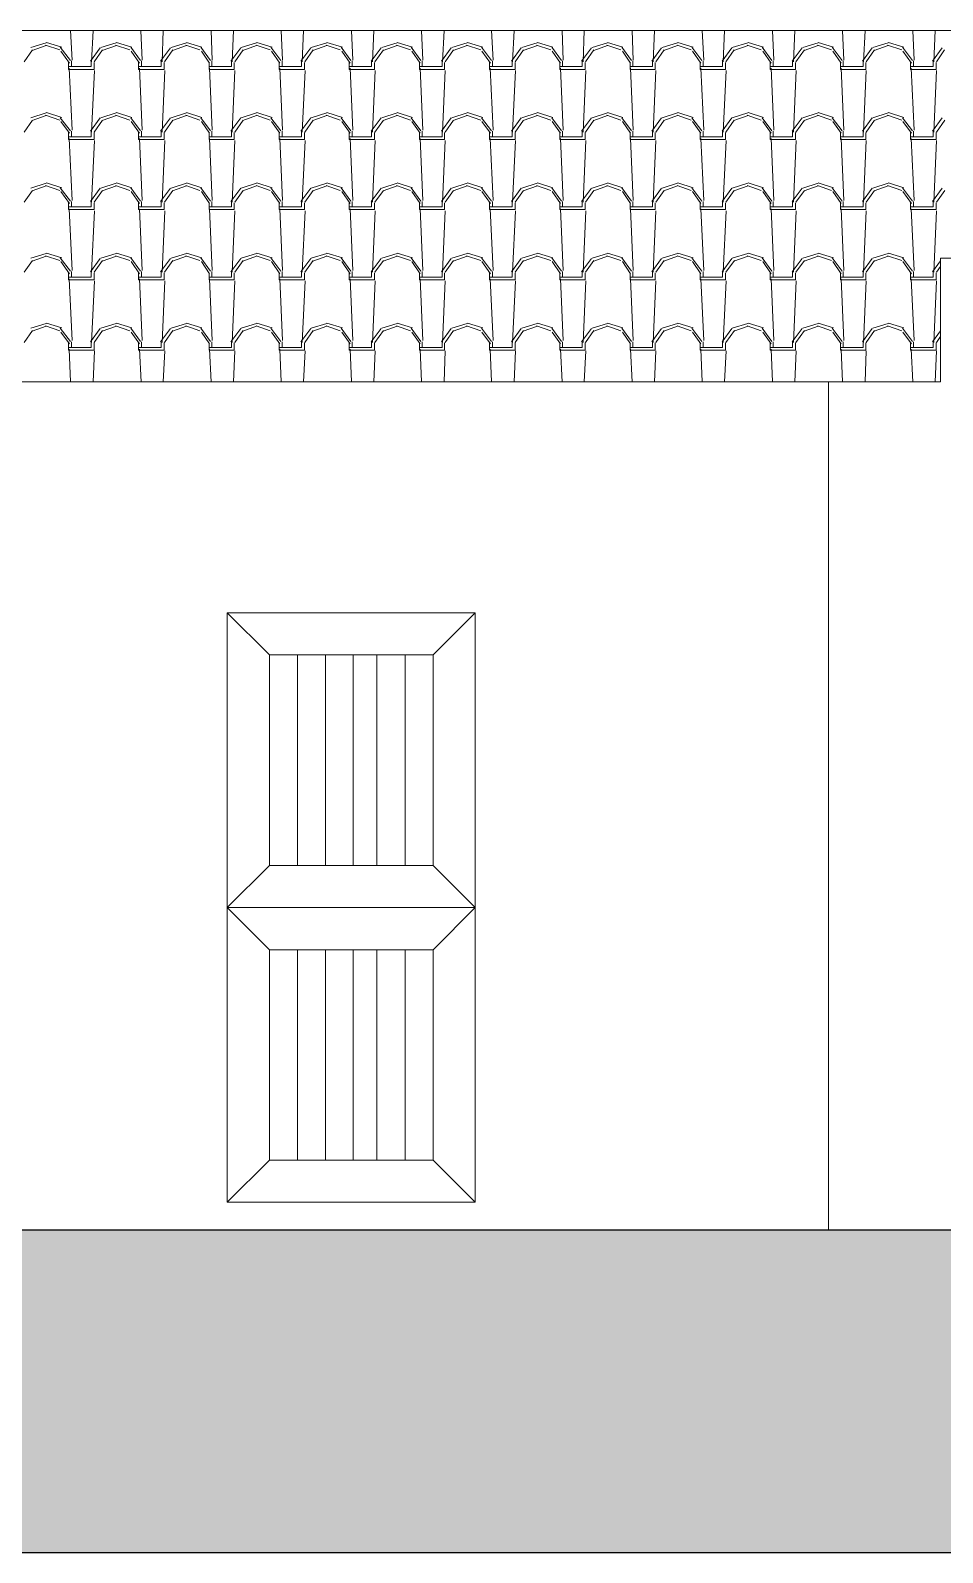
# Model space of a CAD drawing. Header units: millimetres. Extents: x 11716 to 31909, y -5900 to 914.
# Drawn here: x 27150 to 29871, y -5900 to -1360 of the extents above; entities that cross this region are included whole.
import ezdxf

# ---------------------------------------------------------------- set-up
doc = ezdxf.new("R2010")
doc.units = ezdxf.units.MM
for name, color, linetype, lineweight in [('A-ALV-___-___-EXI', 250, 'Continuous', 25), ('A-BAS-___-___-EXI', 250, 'Continuous', 25), ('A-COB-___-___-EXI', 250, 'Continuous', 25), ('A-POR-___-___-EXI', 250, 'Continuous', 25)]:
    doc.layers.add(name, color=color, linetype=linetype, lineweight=lineweight)

msp = doc.modelspace()

# ---------------------------------------------------------------- hatches: boundary and pattern name
at = {"layer": 'A-BAS-___-___-EXI', "true_color": 0xcb9898}
msp.add_hatch(color=253, dxfattribs=at).paths.add_polyline_path([(31909.2, -5900.3), (31909.2, -4938.8), (25760.3, -4938.8), (25760.3, -5594.1), (25508.9, -5594.1), (25508.9, -4981.2), (22413.3, -4981.2), (22413.3, -5594.1), (21897.3, -5594.1), (21897.3, -4813.6), (13492.4, -4813.6), (13492.4, -5594.1), (12936.8, -5594.1), (12936.8, -4855), (11716.2, -4855), (11716.2, -5900.3)])

# ---------------------------------------------------------------- linework, layer by layer
at = {"layer": 'A-ALV-___-___-EXI', "color": 28, "lineweight": 15}
msp.add_line((29530.6, -2407.6), (29530.6, -4938.8), dxfattribs=at)
at = {"layer": 'A-BAS-___-___-EXI'}
msp.add_lwpolyline([(11716.2, -5900.3), (31909.2, -5900.3), (31909.2, -4938.8), (25760.3, -4938.8), (25760.3, -5594.1), (25508.9, -5594.1), (25508.9, -4981.2), (22413.3, -4981.2), (22413.3, -5594.1), (21897.3, -5594.1), (21897.3, -4813.6), (13492.4, -4813.6), (13492.4, -5594.1), (12936.8, -5594.1), (12936.8, -4855), (11716.2, -4855)], close=True, dxfattribs=at)
at = {"layer": 'A-COB-___-___-EXI', "color": 28, "lineweight": 15}
for p, q in [((27274.6, -1448.1), (27270.1, -1359.9)), ((27332.8, -1453.4), (27337.2, -1359.9)), ((27483.6, -1448.1), (27479.2, -1359.9)), ((27542.7, -1453.4), (27546.2, -1359.9)), ((27692.6, -1448.1), (27689.1, -1359.9)), ((27751.7, -1453.4), (27756.1, -1359.9)), ((27902.5, -1448.1), (27898.1, -1359.9)), ((27960.7, -1453.4), (27965.1, -1359.9)), ((28111.5, -1448.1), (28108, -1359.9)), ((28170.6, -1453.4), (28174.1, -1359.9)), ((28320.5, -1448.1), (28317, -1359.9)), ((28379.6, -1453.4), (28384, -1359.9)), ((28530.4, -1448.1), (28526, -1359.9)), ((28588.6, -1453.4), (28593.1, -1359.9)), ((28739.5, -1448.1), (28735.9, -1359.9)), ((28798.6, -1453.4), (28802.1, -1359.9)), ((28948.5, -1448.1), (28945, -1359.9)), ((29007.6, -1453.4), (29012, -1359.9)), ((29158.4, -1448.1), (29154, -1359.9)), ((29216.6, -1453.4), (29221, -1359.9)), ((29367.4, -1448.1), (29363.9, -1359.9)), ((29426.5, -1453.4), (29430, -1359.9)), ((29576.4, -1448.1), (29572.9, -1359.9)), ((29635.5, -1453.4), (29639.9, -1359.9)), ((29786.3, -1448.1), (29781.9, -1359.9)), ((29844.5, -1453.4), (29848.9, -1359.9)), ((27196.9, -1396.9), (27151.1, -1411)), ((27196.9, -1404.9), (27155.5, -1419.9)), ((27237.5, -1418.1), (27195.2, -1404)), ((27243.7, -1410.2), (27197.8, -1396.1)), ((27406, -1396.9), (27360.1, -1411)), ((27406.8, -1404.9), (27364.5, -1419.9)), ((27446.5, -1418.1), (27404.2, -1404)), ((27452.7, -1410.2), (27406.8, -1396.1)), ((27615.9, -1396.9), (27570, -1411)), ((27615.9, -1404.9), (27574.4, -1419.9)), ((27655.6, -1418.1), (27614.1, -1404)), ((27661.7, -1410.2), (27615.9, -1396.1)), ((27824.9, -1396.9), (27779, -1411)), ((27824.9, -1404.9), (27783.4, -1419.9)), ((27865.5, -1418.1), (27823.1, -1404)), ((27871.6, -1410.2), (27825.8, -1396.1)), ((28033.9, -1396.9), (27988, -1411)), ((28034.8, -1404.9), (27992.5, -1419.9)), ((28074.5, -1418.1), (28032.1, -1404)), ((28080.6, -1410.2), (28034.8, -1396.1)), ((28243.8, -1396.9), (28197.9, -1411)), ((28243.8, -1404.9), (28202.4, -1419.9)), ((28283.5, -1418.1), (28242, -1404)), ((28289.7, -1410.2), (28243.8, -1396.1)), ((28452.8, -1396.9), (28407, -1411)), ((28452.8, -1404.9), (28411.4, -1419.9)), ((28493.4, -1418.1), (28451.1, -1404)), ((28499.6, -1410.2), (28453.7, -1396.1)), ((28661.9, -1396.9), (28616, -1411)), ((28662.7, -1404.9), (28620.4, -1419.9)), ((28702.4, -1418.1), (28660.1, -1404)), ((28708.6, -1410.2), (28662.7, -1396.1)), ((28871.8, -1396.9), (28825.9, -1411)), ((28871.8, -1404.9), (28830.3, -1419.9)), ((28911.4, -1418.1), (28870, -1404)), ((28917.6, -1410.2), (28871.8, -1396.1)), ((29080.8, -1396.9), (29034.9, -1411)), ((29080.8, -1404.9), (29039.3, -1419.9)), ((29121.3, -1418.1), (29079, -1404)), ((29127.5, -1410.2), (29081.7, -1396.1)), ((29289.8, -1396.9), (29243.9, -1411)), ((29290.7, -1404.9), (29248.3, -1419.9)), ((29330.4, -1418.1), (29288, -1404)), ((29336.5, -1410.2), (29290.7, -1396.1)), ((29499.7, -1396.9), (29453.8, -1411)), ((29499.7, -1404.9), (29458.2, -1419.9)), ((29539.4, -1418.1), (29497.9, -1404)), ((29545.6, -1410.2), (29499.7, -1396.1)), ((29708.7, -1396.9), (29662.9, -1411)), ((29708.7, -1404.9), (29667.3, -1419.9)), ((29749.3, -1418.1), (29707, -1404)), ((29755.5, -1410.2), (29709.6, -1396.1)), ((27156.4, -1418.1), (27131.7, -1453.4)), ((27269.3, -1449.9), (27239.3, -1410.2)), ((27266.6, -1457.8), (27241, -1421.6)), ((27358.3, -1411.9), (27329.2, -1451.6)), ((27365.4, -1418.1), (27340.7, -1453.4)), ((27478.3, -1449.9), (27449.2, -1410.2)), ((27475.6, -1457.8), (27450.9, -1421.6)), ((27568.2, -1411.9), (27538.3, -1451.6)), ((27575.3, -1418.1), (27549.7, -1453.4)), ((27687.3, -1449.9), (27658.2, -1410.2)), ((27684.7, -1457.8), (27660, -1421.6)), ((27777.3, -1411.9), (27748.2, -1451.6)), ((27784.3, -1418.1), (27759.6, -1453.4)), ((27897.2, -1449.9), (27867.2, -1410.2)), ((27894.6, -1457.8), (27869, -1421.6)), ((27986.3, -1411.9), (27957.2, -1451.6)), ((27993.3, -1418.1), (27968.6, -1453.4)), ((28106.2, -1449.9), (28077.1, -1410.2)), ((28103.6, -1457.8), (28078.9, -1421.6)), ((28196.2, -1411.9), (28166.2, -1451.6)), ((28203.2, -1418.1), (28177.7, -1453.4)), ((28315.2, -1449.9), (28286.1, -1410.2)), ((28312.6, -1457.8), (28287.9, -1421.6)), ((28405.2, -1411.9), (28376.1, -1451.6)), ((28412.3, -1418.1), (28387.6, -1453.4)), ((28525.1, -1449.9), (28495.2, -1410.2)), ((28522.5, -1457.8), (28496.9, -1421.6)), ((28614.2, -1411.9), (28585.1, -1451.6)), ((28621.3, -1418.1), (28596.6, -1453.4)), ((28734.2, -1449.9), (28705.1, -1410.2)), ((28731.5, -1457.8), (28706.8, -1421.6)), ((28824.1, -1411.9), (28794.1, -1451.6)), ((28831.2, -1418.1), (28805.6, -1453.4)), ((28943.2, -1449.9), (28914.1, -1410.2)), ((28940.5, -1457.8), (28915.8, -1421.6)), ((29033.1, -1411.9), (29004, -1451.6)), ((29040.2, -1418.1), (29015.5, -1453.4)), ((29153.1, -1449.9), (29123.1, -1410.2)), ((29150.4, -1457.8), (29124.9, -1421.6)), ((29242.2, -1411.9), (29213.1, -1451.6)), ((29249.2, -1418.1), (29224.5, -1453.4)), ((29362.1, -1449.9), (29333, -1410.2)), ((29359.5, -1457.8), (29334.8, -1421.6)), ((29452.1, -1411.9), (29422.1, -1451.6)), ((29459.1, -1418.1), (29433.6, -1453.4)), ((29571.1, -1449.9), (29542, -1410.2)), ((29568.5, -1457.8), (29543.8, -1421.6)), ((29661.1, -1411.9), (29632, -1451.6)), ((29668.1, -1418.1), (29643.5, -1453.4)), ((29781, -1449.9), (29751.1, -1410.2)), ((29778.4, -1457.8), (29752.8, -1421.6)), ((29870.1, -1411.9), (29841, -1451.6)), ((29877.2, -1418.1), (29852.5, -1453.4)), ((27264, -1467.5), (27272.8, -1467.5)), ((27274.6, -1657.1), (27265.7, -1472.8)), ((27332.8, -1663.3), (27341.6, -1479)), ((27473, -1467.5), (27481.8, -1467.5)), ((27483.6, -1657.1), (27475.6, -1472.8)), ((27542.7, -1663.3), (27550.6, -1479)), ((27682.9, -1467.5), (27690.8, -1467.5)), ((27692.6, -1657.1), (27684.7, -1472.8)), ((27751.7, -1663.3), (27759.6, -1479)), ((27891.9, -1467.5), (27900.7, -1467.5)), ((27902.5, -1657.1), (27893.7, -1472.8)), ((27960.7, -1663.3), (27969.5, -1479)), ((28100.9, -1467.5), (28109.8, -1467.5)), ((28111.5, -1657.1), (28103.6, -1472.8)), ((28170.6, -1663.3), (28178.5, -1479)), ((28310.8, -1467.5), (28318.8, -1467.5)), ((28320.5, -1657.1), (28312.6, -1472.8)), ((28379.6, -1663.3), (28387.6, -1479)), ((28519.9, -1467.5), (28528.7, -1467.5)), ((28530.4, -1657.1), (28521.6, -1472.8)), ((28588.6, -1663.3), (28597.5, -1479)), ((28728.9, -1467.5), (28737.7, -1467.5)), ((28739.5, -1657.1), (28731.5, -1472.8)), ((28798.6, -1663.3), (28806.5, -1479)), ((28938.8, -1467.5), (28946.7, -1467.5)), ((28948.5, -1657.1), (28940.5, -1472.8)), ((29007.6, -1663.3), (29015.5, -1479)), ((29147.8, -1467.5), (29156.6, -1467.5)), ((29158.4, -1657.1), (29149.6, -1472.8)), ((29216.6, -1663.3), (29225.4, -1479)), ((29356.8, -1467.5), (29365.6, -1467.5)), ((29367.4, -1657.1), (29359.5, -1472.8)), ((29426.5, -1663.3), (29434.4, -1479)), ((29566.7, -1467.5), (29574.7, -1467.5)), ((29576.4, -1657.1), (29568.5, -1472.8)), ((29635.5, -1663.3), (29643.5, -1479)), ((29775.7, -1467.5), (29784.6, -1467.5)), ((29786.3, -1657.1), (29777.5, -1472.8)), ((29844.5, -1663.3), (29853.4, -1479)), ((27156.4, -1627.1), (27131.7, -1663.3)), ((27196.9, -1606), (27151.1, -1620.1)), ((27196.9, -1613.9), (27155.5, -1628.9)), ((27237.5, -1628), (27195.2, -1613)), ((27243.7, -1619.2), (27197.8, -1605.1)), ((27269.3, -1659.8), (27239.3, -1620.1)), ((27266.6, -1666.8), (27241, -1631.5)), ((27358.3, -1621), (27329.2, -1660.6)), ((27365.4, -1627.1), (27340.7, -1663.3)), ((27406, -1606), (27360.1, -1620.1)), ((27406.8, -1613.9), (27364.5, -1628.9)), ((27446.5, -1628), (27404.2, -1613)), ((27452.7, -1619.2), (27406.8, -1605.1)), ((27478.3, -1659.8), (27449.2, -1620.1)), ((27475.6, -1666.8), (27450.9, -1631.5)), ((27568.2, -1621), (27538.3, -1660.6)), ((27575.3, -1627.1), (27549.7, -1663.3)), ((27615.9, -1606), (27570, -1620.1)), ((27615.9, -1613.9), (27574.4, -1628.9)), ((27655.6, -1628), (27614.1, -1613)), ((27661.7, -1619.2), (27615.9, -1605.1)), ((27687.3, -1659.8), (27658.2, -1620.1)), ((27684.7, -1666.8), (27660, -1631.5)), ((27777.3, -1621), (27748.2, -1660.6)), ((27784.3, -1627.1), (27759.6, -1663.3)), ((27824.9, -1606), (27779, -1620.1)), ((27824.9, -1613.9), (27783.4, -1628.9)), ((27865.5, -1628), (27823.1, -1613)), ((27871.6, -1619.2), (27825.8, -1605.1)), ((27897.2, -1659.8), (27867.2, -1620.1)), ((27894.6, -1666.8), (27869, -1631.5)), ((27986.3, -1621), (27957.2, -1660.6)), ((27993.3, -1627.1), (27968.6, -1663.3)), ((28033.9, -1606), (27988, -1620.1)), ((28034.8, -1613.9), (27992.5, -1628.9)), ((28074.5, -1628), (28032.1, -1613)), ((28080.6, -1619.2), (28034.8, -1605.1)), ((28106.2, -1659.8), (28077.1, -1620.1)), ((28103.6, -1666.8), (28078.9, -1631.5)), ((28196.2, -1621), (28166.2, -1660.6)), ((28203.2, -1627.1), (28177.7, -1663.3)), ((28243.8, -1606), (28197.9, -1620.1)), ((28243.8, -1613.9), (28202.4, -1628.9)), ((28283.5, -1628), (28242, -1613)), ((28289.7, -1619.2), (28243.8, -1605.1)), ((28315.2, -1659.8), (28286.1, -1620.1)), ((28312.6, -1666.8), (28287.9, -1631.5)), ((28405.2, -1621), (28376.1, -1660.6)), ((28412.3, -1627.1), (28387.6, -1663.3)), ((28452.8, -1606), (28407, -1620.1)), ((28452.8, -1613.9), (28411.4, -1628.9)), ((28493.4, -1628), (28451.1, -1613)), ((28499.6, -1619.2), (28453.7, -1605.1)), ((28525.1, -1659.8), (28495.2, -1620.1)), ((28522.5, -1666.8), (28496.9, -1631.5)), ((28614.2, -1621), (28585.1, -1660.6)), ((28621.3, -1627.1), (28596.6, -1663.3)), ((28661.9, -1606), (28616, -1620.1)), ((28662.7, -1613.9), (28620.4, -1628.9)), ((28702.4, -1628), (28660.1, -1613)), ((28708.6, -1619.2), (28662.7, -1605.1)), ((28734.2, -1659.8), (28705.1, -1620.1)), ((28731.5, -1666.8), (28706.8, -1631.5)), ((28824.1, -1621), (28794.1, -1660.6)), ((28831.2, -1627.1), (28805.6, -1663.3)), ((28871.8, -1606), (28825.9, -1620.1)), ((28871.8, -1613.9), (28830.3, -1628.9)), ((28911.4, -1628), (28870, -1613)), ((28917.6, -1619.2), (28871.8, -1605.1)), ((28943.2, -1659.8), (28914.1, -1620.1)), ((28940.5, -1666.8), (28915.8, -1631.5)), ((29033.1, -1621), (29004, -1660.6)), ((29040.2, -1627.1), (29015.5, -1663.3)), ((29080.8, -1606), (29034.9, -1620.1)), ((29080.8, -1613.9), (29039.3, -1628.9)), ((29121.3, -1628), (29079, -1613)), ((29127.5, -1619.2), (29081.7, -1605.1)), ((29153.1, -1659.8), (29123.1, -1620.1)), ((29150.4, -1666.8), (29124.9, -1631.5)), ((29242.2, -1621), (29213.1, -1660.6)), ((29249.2, -1627.1), (29224.5, -1663.3)), ((29289.8, -1606), (29243.9, -1620.1)), ((29290.7, -1613.9), (29248.3, -1628.9)), ((29330.4, -1628), (29288, -1613)), ((29336.5, -1619.2), (29290.7, -1605.1)), ((29362.1, -1659.8), (29333, -1620.1)), ((29359.5, -1666.8), (29334.8, -1631.5)), ((29452.1, -1621), (29422.1, -1660.6)), ((29459.1, -1627.1), (29433.6, -1663.3)), ((29499.7, -1606), (29453.8, -1620.1)), ((29499.7, -1613.9), (29458.2, -1628.9)), ((29539.4, -1628), (29497.9, -1613)), ((29545.6, -1619.2), (29499.7, -1605.1)), ((29571.1, -1659.8), (29542, -1620.1)), ((29568.5, -1666.8), (29543.8, -1631.5)), ((29661.1, -1621), (29632, -1660.6)), ((29668.1, -1627.1), (29643.5, -1663.3)), ((29708.7, -1606), (29662.9, -1620.1)), ((29708.7, -1613.9), (29667.3, -1628.9)), ((29749.3, -1628), (29707, -1613)), ((29755.5, -1619.2), (29709.6, -1605.1)), ((29781, -1659.8), (29751.1, -1620.1)), ((29778.4, -1666.8), (29752.8, -1631.5)), ((29870.1, -1621), (29841, -1660.6)), ((29878.1, -1627.1), (29852.5, -1663.3)), ((27264, -1677.4), (27272.8, -1677.4)), ((27473, -1677.4), (27481.8, -1677.4)), ((27682.9, -1677.4), (27690.8, -1677.4)), ((27891.9, -1677.4), (27900.7, -1677.4)), ((28100.9, -1677.4), (28109.8, -1677.4)), ((28310.8, -1677.4), (28318.8, -1677.4)), ((28519.9, -1677.4), (28528.7, -1677.4)), ((28728.9, -1677.4), (28737.7, -1677.4)), ((28938.8, -1677.4), (28946.7, -1677.4)), ((29147.8, -1677.4), (29156.6, -1677.4)), ((29356.8, -1677.4), (29365.6, -1677.4)), ((29566.7, -1677.4), (29574.7, -1677.4)), ((29775.7, -1677.4), (29784.6, -1677.4)), ((27274.6, -1867), (27265.7, -1682.7)), ((27332.8, -1872.3), (27341.6, -1688)), ((27483.6, -1867), (27475.6, -1682.7)), ((27542.7, -1872.3), (27550.6, -1688)), ((27692.6, -1867), (27684.7, -1682.7)), ((27751.7, -1872.3), (27759.6, -1688)), ((27902.5, -1867), (27893.7, -1682.7)), ((27960.7, -1872.3), (27969.5, -1688)), ((28111.5, -1867), (28103.6, -1682.7)), ((28170.6, -1872.3), (28178.5, -1688)), ((28320.5, -1867), (28312.6, -1682.7)), ((28379.6, -1872.3), (28387.6, -1688)), ((28530.4, -1867), (28521.6, -1682.7)), ((28588.6, -1872.3), (28597.5, -1688)), ((28739.5, -1867), (28731.5, -1682.7)), ((28798.6, -1872.3), (28806.5, -1688)), ((28948.5, -1867), (28940.5, -1682.7)), ((29007.6, -1872.3), (29015.5, -1688)), ((29158.4, -1867), (29149.6, -1682.7)), ((29216.6, -1872.3), (29225.4, -1688)), ((29367.4, -1867), (29359.5, -1682.7)), ((29426.5, -1872.3), (29434.4, -1688)), ((29576.4, -1867), (29568.5, -1682.7)), ((29635.5, -1872.3), (29643.5, -1688)), ((29786.3, -1867), (29777.5, -1682.7)), ((29844.5, -1872.3), (29853.4, -1688)), ((27196.9, -1815), (27151.1, -1830)), ((27243.7, -1829.1), (27197.8, -1814.1)), ((27406, -1815), (27360.1, -1830)), ((27452.7, -1829.1), (27406.8, -1814.1)), ((27615.9, -1815), (27570, -1830)), ((27661.7, -1829.1), (27615.9, -1814.1)), ((27824.9, -1815), (27779, -1830)), ((27871.6, -1829.1), (27825.8, -1814.1)), ((28033.9, -1815), (27988, -1830)), ((28080.6, -1829.1), (28034.8, -1814.1)), ((28243.8, -1815), (28197.9, -1830)), ((28289.7, -1829.1), (28243.8, -1814.1)), ((28452.8, -1815), (28407, -1830)), ((28499.6, -1829.1), (28453.7, -1814.1)), ((28661.9, -1815), (28616, -1830)), ((28708.6, -1829.1), (28662.7, -1814.1)), ((28871.8, -1815), (28825.9, -1830)), ((28917.6, -1829.1), (28871.8, -1814.1)), ((29080.8, -1815), (29034.9, -1830)), ((29127.5, -1829.1), (29081.7, -1814.1)), ((29289.8, -1815), (29243.9, -1830)), ((29336.5, -1829.1), (29290.7, -1814.1)), ((29499.7, -1815), (29453.8, -1830)), ((29545.6, -1829.1), (29499.7, -1814.1)), ((29708.7, -1815), (29662.9, -1830)), ((29755.5, -1829.1), (29709.6, -1814.1)), ((27156.4, -1837), (27131.7, -1872.3)), ((27196.9, -1823.8), (27155.5, -1837.9)), ((27237.5, -1837), (27195.2, -1822)), ((27269.3, -1868.8), (27239.3, -1829.1)), ((27266.6, -1875.8), (27241, -1840.6)), ((27358.3, -1830), (27329.2, -1869.7)), ((27365.4, -1837), (27340.7, -1872.3)), ((27406.8, -1823.8), (27364.5, -1837.9)), ((27446.5, -1837), (27404.2, -1822)), ((27478.3, -1868.8), (27449.2, -1829.1)), ((27475.6, -1875.8), (27450.9, -1840.6)), ((27568.2, -1830), (27538.3, -1869.7)), ((27575.3, -1837), (27549.7, -1872.3)), ((27615.9, -1823.8), (27574.4, -1837.9)), ((27655.6, -1837), (27614.1, -1822)), ((27687.3, -1868.8), (27658.2, -1829.1)), ((27684.7, -1875.8), (27660, -1840.6)), ((27777.3, -1830), (27748.2, -1869.7)), ((27784.3, -1837), (27759.6, -1872.3)), ((27824.9, -1823.8), (27783.4, -1837.9)), ((27865.5, -1837), (27823.1, -1822)), ((27897.2, -1868.8), (27867.2, -1829.1)), ((27894.6, -1875.8), (27869, -1840.6)), ((27986.3, -1830), (27957.2, -1869.7)), ((27993.3, -1837), (27968.6, -1872.3)), ((28034.8, -1823.8), (27992.5, -1837.9)), ((28074.5, -1837), (28032.1, -1822)), ((28106.2, -1868.8), (28077.1, -1829.1)), ((28103.6, -1875.8), (28078.9, -1840.6)), ((28196.2, -1830), (28166.2, -1869.7)), ((28203.2, -1837), (28177.7, -1872.3)), ((28243.8, -1823.8), (28202.4, -1837.9)), ((28283.5, -1837), (28242, -1822)), ((28315.2, -1868.8), (28286.1, -1829.1)), ((28312.6, -1875.8), (28287.9, -1840.6)), ((28405.2, -1830), (28376.1, -1869.7)), ((28412.3, -1837), (28387.6, -1872.3)), ((28452.8, -1823.8), (28411.4, -1837.9)), ((28493.4, -1837), (28451.1, -1822)), ((28525.1, -1868.8), (28495.2, -1829.1)), ((28522.5, -1875.8), (28496.9, -1840.6)), ((28614.2, -1830), (28585.1, -1869.7)), ((28621.3, -1837), (28596.6, -1872.3)), ((28662.7, -1823.8), (28620.4, -1837.9)), ((28702.4, -1837), (28660.1, -1822)), ((28734.2, -1868.8), (28705.1, -1829.1)), ((28731.5, -1875.8), (28706.8, -1840.6)), ((28824.1, -1830), (28794.1, -1869.7)), ((28831.2, -1837), (28805.6, -1872.3)), ((28871.8, -1823.8), (28830.3, -1837.9)), ((28911.4, -1837), (28870, -1822)), ((28943.2, -1868.8), (28914.1, -1829.1)), ((28940.5, -1875.8), (28915.8, -1840.6)), ((29033.1, -1830), (29004, -1869.7)), ((29040.2, -1837), (29015.5, -1872.3)), ((29080.8, -1823.8), (29039.3, -1837.9)), ((29121.3, -1837), (29079, -1822)), ((29153.1, -1868.8), (29123.1, -1829.1)), ((29150.4, -1875.8), (29124.9, -1840.6)), ((29242.2, -1830), (29213.1, -1869.7)), ((29249.2, -1837), (29224.5, -1872.3)), ((29290.7, -1823.8), (29248.3, -1837.9)), ((29330.4, -1837), (29288, -1822)), ((29362.1, -1868.8), (29333, -1829.1)), ((29359.5, -1875.8), (29334.8, -1840.6)), ((29452.1, -1830), (29422.1, -1869.7)), ((29459.1, -1837), (29433.6, -1872.3)), ((29499.7, -1823.8), (29458.2, -1837.9)), ((29539.4, -1837), (29497.9, -1822)), ((29571.1, -1868.8), (29542, -1829.1)), ((29568.5, -1875.8), (29543.8, -1840.6)), ((29661.1, -1830), (29632, -1869.7)), ((29668.1, -1837), (29643.5, -1872.3)), ((29708.7, -1823.8), (29667.3, -1837.9)), ((29749.3, -1837), (29707, -1822)), ((29781, -1868.8), (29751.1, -1829.1)), ((29778.4, -1875.8), (29752.8, -1840.6)), ((29870.1, -1830), (29841, -1869.7)), ((29878.1, -1837), (29852.5, -1872.3)), ((27264, -1886.4), (27272.8, -1886.4)), ((27274.6, -2076), (27265.7, -1891.7)), ((27332.8, -2081.3), (27341.6, -1897.9)), ((27473, -1886.4), (27481.8, -1886.4)), ((27483.6, -2076), (27475.6, -1891.7)), ((27542.7, -2081.3), (27550.6, -1897.9)), ((27682.9, -1886.4), (27690.8, -1886.4)), ((27692.6, -2076), (27684.7, -1891.7)), ((27751.7, -2081.3), (27759.6, -1897.9)), ((27891.9, -1886.4), (27900.7, -1886.4)), ((27902.5, -2076), (27893.7, -1891.7)), ((27960.7, -2081.3), (27969.5, -1897.9)), ((28100.9, -1886.4), (28109.8, -1886.4)), ((28111.5, -2076), (28103.6, -1891.7)), ((28170.6, -2081.3), (28178.5, -1897.9)), ((28310.8, -1886.4), (28318.8, -1886.4)), ((28320.5, -2076), (28312.6, -1891.7)), ((28379.6, -2081.3), (28387.6, -1897.9)), ((28519.9, -1886.4), (28528.7, -1886.4)), ((28530.4, -2076), (28521.6, -1891.7)), ((28588.6, -2081.3), (28597.5, -1897.9)), ((28728.9, -1886.4), (28737.7, -1886.4)), ((28739.5, -2076), (28731.5, -1891.7)), ((28798.6, -2081.3), (28806.5, -1897.9)), ((28938.8, -1886.4), (28946.7, -1886.4)), ((28948.5, -2076), (28940.5, -1891.7)), ((29007.6, -2081.3), (29015.5, -1897.9)), ((29147.8, -1886.4), (29156.6, -1886.4)), ((29158.4, -2076), (29149.6, -1891.7)), ((29216.6, -2081.3), (29225.4, -1897.9)), ((29356.8, -1886.4), (29365.6, -1886.4)), ((29367.4, -2076), (29359.5, -1891.7)), ((29426.5, -2081.3), (29434.4, -1897.9)), ((29566.7, -1886.4), (29574.7, -1886.4)), ((29576.4, -2076), (29568.5, -1891.7)), ((29635.5, -2081.3), (29643.5, -1897.9)), ((29775.7, -1886.4), (29784.6, -1886.4)), ((29786.3, -2076), (29777.5, -1891.7)), ((29844.5, -2081.3), (29853.4, -1897.9)), ((27196.9, -2024.9), (27151.1, -2039)), ((27196.9, -2032.8), (27155.5, -2047.8)), ((27237.5, -2046), (27195.2, -2031.9)), ((27243.7, -2038.1), (27197.8, -2024)), ((27269.3, -2077.8), (27239.3, -2038.1)), ((27358.3, -2039.9), (27329.2, -2079.6)), ((27406, -2024.9), (27360.1, -2039)), ((27406.8, -2032.8), (27364.5, -2047.8)), ((27446.5, -2046), (27404.2, -2031.9)), ((27452.7, -2038.1), (27406.8, -2024)), ((27478.3, -2077.8), (27449.2, -2038.1)), ((27568.2, -2039.9), (27538.3, -2079.6)), ((27615.9, -2024.9), (27570, -2039)), ((27615.9, -2032.8), (27574.4, -2047.8)), ((27655.6, -2046), (27614.1, -2031.9)), ((27661.7, -2038.1), (27615.9, -2024)), ((27687.3, -2077.8), (27658.2, -2038.1)), ((27777.3, -2039.9), (27748.2, -2079.6)), ((27824.9, -2024.9), (27779, -2039)), ((27824.9, -2032.8), (27783.4, -2047.8)), ((27865.5, -2046), (27823.1, -2031.9)), ((27871.6, -2038.1), (27825.8, -2024)), ((27897.2, -2077.8), (27867.2, -2038.1)), ((27986.3, -2039.9), (27957.2, -2079.6)), ((28033.9, -2024.9), (27988, -2039)), ((28034.8, -2032.8), (27992.5, -2047.8)), ((28074.5, -2046), (28032.1, -2031.9)), ((28080.6, -2038.1), (28034.8, -2024)), ((28106.2, -2077.8), (28077.1, -2038.1)), ((28196.2, -2039.9), (28166.2, -2079.6)), ((28243.8, -2024.9), (28197.9, -2039)), ((28243.8, -2032.8), (28202.4, -2047.8)), ((28283.5, -2046), (28242, -2031.9)), ((28289.7, -2038.1), (28243.8, -2024)), ((28315.2, -2077.8), (28286.1, -2038.1)), ((28405.2, -2039.9), (28376.1, -2079.6)), ((28452.8, -2024.9), (28407, -2039)), ((28452.8, -2032.8), (28411.4, -2047.8)), ((28493.4, -2046), (28451.1, -2031.9)), ((28499.6, -2038.1), (28453.7, -2024)), ((28525.1, -2077.8), (28495.2, -2038.1)), ((28614.2, -2039.9), (28585.1, -2079.6)), ((28661.9, -2024.9), (28616, -2039)), ((28662.7, -2032.8), (28620.4, -2047.8)), ((28702.4, -2046), (28660.1, -2031.9)), ((28708.6, -2038.1), (28662.7, -2024)), ((28734.2, -2077.8), (28705.1, -2038.1)), ((28824.1, -2039.9), (28794.1, -2079.6)), ((28871.8, -2024.9), (28825.9, -2039)), ((28871.8, -2032.8), (28830.3, -2047.8)), ((28911.4, -2046), (28870, -2031.9)), ((28917.6, -2038.1), (28871.8, -2024)), ((28943.2, -2077.8), (28914.1, -2038.1)), ((29033.1, -2039.9), (29004, -2079.6)), ((29080.8, -2024.9), (29034.9, -2039)), ((29080.8, -2032.8), (29039.3, -2047.8)), ((29121.3, -2046), (29079, -2031.9)), ((29127.5, -2038.1), (29081.7, -2024)), ((29153.1, -2077.8), (29123.1, -2038.1)), ((29242.2, -2039.9), (29213.1, -2079.6)), ((29289.8, -2024.9), (29243.9, -2039)), ((29290.7, -2032.8), (29248.3, -2047.8)), ((29330.4, -2046), (29288, -2031.9)), ((29336.5, -2038.1), (29290.7, -2024)), ((29362.1, -2077.8), (29333, -2038.1)), ((29452.1, -2039.9), (29422.1, -2079.6)), ((29499.7, -2024.9), (29453.8, -2039)), ((29499.7, -2032.8), (29458.2, -2047.8)), ((29539.4, -2046), (29497.9, -2031.9)), ((29545.6, -2038.1), (29499.7, -2024)), ((29571.1, -2077.8), (29542, -2038.1)), ((29661.1, -2039.9), (29632, -2079.6)), ((29708.7, -2024.9), (29662.9, -2039)), ((29708.7, -2032.8), (29667.3, -2047.8)), ((29749.3, -2046), (29707, -2031.9)), ((29755.5, -2038.1), (29709.6, -2024)), ((29781, -2077.8), (29751.1, -2038.1)), ((27156.4, -2046), (27131.7, -2081.3)), ((27266.6, -2085.7), (27241, -2049.6)), ((27365.4, -2046), (27340.7, -2081.3)), ((27475.6, -2085.7), (27450.9, -2049.6)), ((27575.3, -2046), (27549.7, -2081.3)), ((27684.7, -2085.7), (27660, -2049.6)), ((27784.3, -2046), (27759.6, -2081.3)), ((27894.6, -2085.7), (27869, -2049.6)), ((27993.3, -2046), (27968.6, -2081.3)), ((28103.6, -2085.7), (28078.9, -2049.6)), ((28203.2, -2046), (28177.7, -2081.3)), ((28312.6, -2085.7), (28287.9, -2049.6)), ((28412.3, -2046), (28387.6, -2081.3)), ((28522.5, -2085.7), (28496.9, -2049.6)), ((28621.3, -2046), (28596.6, -2081.3)), ((28731.5, -2085.7), (28706.8, -2049.6)), ((28831.2, -2046), (28805.6, -2081.3)), ((28940.5, -2085.7), (28915.8, -2049.6)), ((29040.2, -2046), (29015.5, -2081.3)), ((29150.4, -2085.7), (29124.9, -2049.6)), ((29250.1, -2046), (29224.5, -2081.3)), ((29359.5, -2085.7), (29334.8, -2049.6)), ((29459.1, -2046), (29433.6, -2081.3)), ((29568.5, -2085.7), (29543.8, -2049.6)), ((29668.1, -2046), (29643.5, -2081.3)), ((29778.4, -2085.7), (29752.8, -2049.6)), ((29864.8, -2046.9), (29841, -2079.6)), ((29864.8, -2063.7), (29852.5, -2081.3)), ((27264, -2095.4), (27272.8, -2095.4)), ((27274.6, -2285.1), (27265.7, -2100.7)), ((27332.8, -2291.2), (27341.6, -2106.9)), ((27473, -2095.4), (27481.8, -2095.4)), ((27483.6, -2285.1), (27475.6, -2100.7)), ((27542.7, -2291.2), (27550.6, -2106.9)), ((27682.9, -2095.4), (27690.8, -2095.4)), ((27692.6, -2285.1), (27684.7, -2100.7)), ((27751.7, -2291.2), (27759.6, -2106.9)), ((27891.9, -2095.4), (27900.7, -2095.4)), ((27902.5, -2285.1), (27893.7, -2100.7)), ((27960.7, -2291.2), (27969.5, -2106.9)), ((28100.9, -2095.4), (28109.8, -2095.4)), ((28111.5, -2285.1), (28103.6, -2100.7)), ((28170.6, -2291.2), (28178.5, -2106.9)), ((28310.8, -2095.4), (28318.8, -2095.4)), ((28320.5, -2285.1), (28312.6, -2100.7)), ((28379.6, -2291.2), (28387.6, -2106.9)), ((28519.9, -2095.4), (28528.7, -2095.4)), ((28530.4, -2285.1), (28521.6, -2100.7)), ((28588.6, -2291.2), (28597.5, -2106.9)), ((28728.9, -2095.4), (28737.7, -2095.4)), ((28739.5, -2285.1), (28731.5, -2100.7)), ((28798.6, -2291.2), (28806.5, -2106.9)), ((28938.8, -2095.4), (28946.7, -2095.4)), ((28948.5, -2285.1), (28940.5, -2100.7)), ((29007.6, -2291.2), (29015.5, -2106.9)), ((29147.8, -2095.4), (29156.6, -2095.4)), ((29158.4, -2285.1), (29149.6, -2100.7)), ((29216.6, -2291.2), (29225.4, -2106.9)), ((29356.8, -2095.4), (29365.6, -2095.4)), ((29367.4, -2285.1), (29359.5, -2100.7)), ((29426.5, -2291.2), (29434.4, -2106.9)), ((29566.7, -2095.4), (29574.7, -2095.4)), ((29576.4, -2285.1), (29568.5, -2100.7)), ((29635.5, -2291.2), (29643.5, -2106.9)), ((29775.7, -2095.4), (29784.6, -2095.4)), ((29786.3, -2285.1), (29777.5, -2100.7)), ((29844.5, -2291.2), (29853.4, -2106.9)), ((27156.4, -2255.1), (27131.7, -2291.2)), ((27196.9, -2233.9), (27151.1, -2248)), ((27196.9, -2241.8), (27155.5, -2256.8)), ((27237.5, -2256), (27195.2, -2241)), ((27243.7, -2247.1), (27197.8, -2233)), ((27269.3, -2287.7), (27239.3, -2248)), ((27266.6, -2294.8), (27241, -2259.5)), ((27358.3, -2248.9), (27329.2, -2288.6)), ((27365.4, -2255.1), (27340.7, -2291.2)), ((27406, -2233.9), (27360.1, -2248)), ((27406.8, -2241.8), (27364.5, -2256.8)), ((27446.5, -2256), (27404.2, -2241)), ((27452.7, -2247.1), (27406.8, -2233)), ((27478.3, -2287.7), (27449.2, -2248)), ((27475.6, -2294.8), (27450.9, -2259.5)), ((27568.2, -2248.9), (27538.3, -2288.6)), ((27575.3, -2255.1), (27549.7, -2291.2)), ((27615.9, -2233.9), (27570, -2248)), ((27615.9, -2241.8), (27574.4, -2256.8)), ((27655.6, -2256), (27614.1, -2241)), ((27661.7, -2247.1), (27615.9, -2233)), ((27687.3, -2287.7), (27658.2, -2248)), ((27684.7, -2294.8), (27660, -2259.5)), ((27777.3, -2248.9), (27748.2, -2288.6)), ((27784.3, -2255.1), (27759.6, -2291.2)), ((27824.9, -2233.9), (27779, -2248)), ((27824.9, -2241.8), (27783.4, -2256.8)), ((27865.5, -2256), (27823.1, -2241)), ((27871.6, -2247.1), (27825.8, -2233)), ((27897.2, -2287.7), (27867.2, -2248)), ((27894.6, -2294.8), (27869, -2259.5)), ((27986.3, -2248.9), (27957.2, -2288.6)), ((27993.3, -2255.1), (27968.6, -2291.2)), ((28033.9, -2233.9), (27988, -2248)), ((28034.8, -2241.8), (27992.5, -2256.8)), ((28074.5, -2256), (28032.1, -2241)), ((28080.6, -2247.1), (28034.8, -2233)), ((28106.2, -2287.7), (28077.1, -2248)), ((28103.6, -2294.8), (28078.9, -2259.5)), ((28196.2, -2248.9), (28166.2, -2288.6)), ((28203.2, -2255.1), (28177.7, -2291.2)), ((28243.8, -2233.9), (28197.9, -2248)), ((28243.8, -2241.8), (28202.4, -2256.8)), ((28283.5, -2256), (28242, -2241)), ((28289.7, -2247.1), (28243.8, -2233)), ((28315.2, -2287.7), (28286.1, -2248)), ((28312.6, -2294.8), (28287.9, -2259.5)), ((28405.2, -2248.9), (28376.1, -2288.6)), ((28412.3, -2255.1), (28387.6, -2291.2)), ((28452.8, -2233.9), (28407, -2248)), ((28452.8, -2241.8), (28411.4, -2256.8)), ((28493.4, -2256), (28451.1, -2241)), ((28499.6, -2247.1), (28453.7, -2233)), ((28525.1, -2287.7), (28495.2, -2248)), ((28522.5, -2294.8), (28496.9, -2259.5)), ((28614.2, -2248.9), (28585.1, -2288.6)), ((28621.3, -2255.1), (28596.6, -2291.2)), ((28661.9, -2233.9), (28616, -2248)), ((28662.7, -2241.8), (28620.4, -2256.8)), ((28702.4, -2256), (28660.1, -2241)), ((28708.6, -2247.1), (28662.7, -2233)), ((28734.2, -2287.7), (28705.1, -2248)), ((28731.5, -2294.8), (28706.8, -2259.5)), ((28824.1, -2248.9), (28794.1, -2288.6)), ((28831.2, -2255.1), (28805.6, -2291.2)), ((28871.8, -2233.9), (28825.9, -2248)), ((28871.8, -2241.8), (28830.3, -2256.8)), ((28911.4, -2256), (28870, -2241)), ((28917.6, -2247.1), (28871.8, -2233)), ((28943.2, -2287.7), (28914.1, -2248)), ((28940.5, -2294.8), (28915.8, -2259.5)), ((29033.1, -2248.9), (29004, -2288.6)), ((29040.2, -2255.1), (29015.5, -2291.2)), ((29080.8, -2233.9), (29034.9, -2248)), ((29080.8, -2241.8), (29039.3, -2256.8)), ((29121.3, -2256), (29079, -2241)), ((29127.5, -2247.1), (29081.7, -2233)), ((29153.1, -2287.7), (29123.1, -2248)), ((29150.4, -2294.8), (29124.9, -2259.5)), ((29242.2, -2248.9), (29213.1, -2288.6)), ((29250.1, -2255.1), (29224.5, -2291.2)), ((29289.8, -2233.9), (29243.9, -2248)), ((29290.7, -2241.8), (29248.3, -2256.8)), ((29330.4, -2256), (29288, -2241)), ((29336.5, -2247.1), (29290.7, -2233)), ((29362.1, -2287.7), (29333, -2248)), ((29359.5, -2294.8), (29334.8, -2259.5)), ((29452.1, -2248.9), (29422.1, -2288.6)), ((29459.1, -2255.1), (29433.6, -2291.2)), ((29499.7, -2233.9), (29453.8, -2248)), ((29499.7, -2241.8), (29458.2, -2256.8)), ((29539.4, -2256), (29497.9, -2241)), ((29545.6, -2247.1), (29499.7, -2233)), ((29571.1, -2287.7), (29542, -2248)), ((29568.5, -2294.8), (29543.8, -2259.5)), ((29661.1, -2248.9), (29632, -2288.6)), ((29668.1, -2255.1), (29643.5, -2291.2)), ((29708.7, -2233.9), (29662.9, -2248)), ((29708.7, -2241.8), (29667.3, -2256.8)), ((29749.3, -2256), (29707, -2241)), ((29755.5, -2247.1), (29709.6, -2233)), ((29781, -2287.7), (29751.1, -2248)), ((29778.4, -2294.8), (29752.8, -2259.5)), ((29864.8, -2256), (29841, -2288.6)), ((27264, -2305.3), (27272.8, -2305.3)), ((27270.1, -2407.6), (27265.7, -2310.6)), ((27473, -2305.3), (27481.8, -2305.3)), ((27480, -2407.6), (27475.6, -2310.6)), ((27682.9, -2305.3), (27690.8, -2305.3)), ((27689.1, -2407.6), (27684.7, -2310.6)), ((27891.9, -2305.3), (27900.7, -2305.3)), ((27898.1, -2407.6), (27893.7, -2310.6)), ((28100.9, -2305.3), (28109.8, -2305.3)), ((28108, -2407.6), (28103.6, -2310.6)), ((28310.8, -2305.3), (28318.8, -2305.3)), ((28317, -2407.6), (28312.6, -2310.6)), ((28519.9, -2305.3), (28528.7, -2305.3)), ((28526, -2407.6), (28521.6, -2310.6)), ((28728.9, -2305.3), (28737.7, -2305.3)), ((28735.9, -2407.6), (28731.5, -2310.6)), ((28938.8, -2305.3), (28946.7, -2305.3)), ((28945, -2407.6), (28940.5, -2310.6)), ((29147.8, -2305.3), (29156.6, -2305.3)), ((29154, -2407.6), (29149.6, -2310.6)), ((29356.8, -2305.3), (29365.6, -2305.3)), ((29363.9, -2407.6), (29359.5, -2310.6)), ((29566.7, -2305.3), (29574.7, -2305.3)), ((29572.9, -2407.6), (29568.5, -2310.6)), ((29775.7, -2305.3), (29784.6, -2305.3)), ((29781.9, -2407.6), (29777.5, -2310.6)), ((29864.8, -2272.7), (29852.5, -2291.2)), ((27337.2, -2407.6), (27341.6, -2315.9)), ((27546.2, -2407.6), (27550.6, -2315.9)), ((27756.1, -2407.6), (27759.6, -2315.9)), ((27965.1, -2407.6), (27969.5, -2315.9)), ((28174.1, -2407.6), (28178.5, -2315.9)), ((28384, -2407.6), (28387.6, -2315.9)), ((28593.1, -2407.6), (28597.5, -2315.9)), ((28802.1, -2407.6), (28806.5, -2315.9)), ((29012, -2407.6), (29015.5, -2315.9)), ((29221, -2407.6), (29225.4, -2315.9)), ((29430, -2407.6), (29434.4, -2315.9)), ((29639.9, -2407.6), (29643.5, -2315.9)), ((29848.9, -2407.6), (29853.4, -2315.9))]:
    msp.add_line(p, q, dxfattribs=at)
at = {"layer": 'A-COB-___-___-EXI', "color": 28, "lineweight": 15, "flags": 128}
for points in [[(22648.8, -1359.9), (31089.8, -1359.9), (31089.8, -2039), (29864.8, -2039), (29864.8, -2407.6), (25760.3, -2407.6)], [(27272.8, -1450.7), (27272.8, -1467.5), (27331, -1467.5), (27331, -1450.7)], [(27481.8, -1450.7), (27481.8, -1467.5), (27540, -1467.5), (27540, -1450.7)], [(27690.8, -1450.7), (27690.8, -1467.5), (27749.9, -1467.5), (27749.9, -1450.7)], [(27900.7, -1450.7), (27900.7, -1467.5), (27958.9, -1467.5), (27958.9, -1450.7)], [(28109.8, -1450.7), (28109.8, -1467.5), (28168, -1467.5), (28168, -1450.7)], [(28318.8, -1450.7), (28318.8, -1467.5), (28377.9, -1467.5), (28377.9, -1450.7)], [(28528.7, -1450.7), (28528.7, -1467.5), (28586.9, -1467.5), (28586.9, -1450.7)], [(28737.7, -1450.7), (28737.7, -1467.5), (28795.9, -1467.5), (28795.9, -1450.7)], [(28946.7, -1450.7), (28946.7, -1467.5), (29005.8, -1467.5), (29005.8, -1450.7)], [(29156.6, -1450.7), (29156.6, -1467.5), (29214.8, -1467.5), (29214.8, -1450.7)], [(29365.6, -1450.7), (29365.6, -1467.5), (29423.8, -1467.5), (29423.8, -1450.7)], [(29574.7, -1450.7), (29574.7, -1467.5), (29633.8, -1467.5), (29633.8, -1450.7)], [(29784.6, -1450.7), (29784.6, -1467.5), (29842.8, -1467.5), (29842.8, -1450.7)], [(27339.8, -1455.1), (27339.8, -1476.3), (27272.8, -1476.3), (27264, -1476.3), (27264, -1455.1)], [(27548.8, -1455.1), (27548.8, -1476.3), (27481.8, -1476.3), (27473, -1476.3), (27473, -1455.1)], [(27757.9, -1455.1), (27757.9, -1476.3), (27690.8, -1476.3), (27682.9, -1476.3), (27682.9, -1455.1)], [(27967.8, -1455.1), (27967.8, -1476.3), (27900.7, -1476.3), (27891.9, -1476.3), (27891.9, -1455.1)], [(28176.8, -1455.1), (28176.8, -1476.3), (28109.8, -1476.3), (28100.9, -1476.3), (28100.9, -1455.1)], [(28385.8, -1455.1), (28385.8, -1476.3), (28318.8, -1476.3), (28310.8, -1476.3), (28310.8, -1455.1)], [(28595.7, -1455.1), (28595.7, -1476.3), (28528.7, -1476.3), (28519.9, -1476.3), (28519.9, -1455.1)], [(28804.7, -1455.1), (28804.7, -1476.3), (28737.7, -1476.3), (28728.9, -1476.3), (28728.9, -1455.1)], [(29013.7, -1455.1), (29013.7, -1476.3), (28946.7, -1476.3), (28938.8, -1476.3), (28938.8, -1455.1)], [(29223.6, -1455.1), (29223.6, -1476.3), (29156.6, -1476.3), (29147.8, -1476.3), (29147.8, -1455.1)], [(29432.7, -1455.1), (29432.7, -1476.3), (29365.6, -1476.3), (29356.8, -1476.3), (29356.8, -1455.1)], [(29641.7, -1455.1), (29641.7, -1476.3), (29574.7, -1476.3), (29566.7, -1476.3), (29566.7, -1455.1)], [(29851.6, -1455.1), (29851.6, -1476.3), (29784.6, -1476.3), (29775.7, -1476.3), (29775.7, -1455.1)], [(27339.8, -1664.2), (27339.8, -1685.3), (27272.8, -1685.3), (27264, -1685.3), (27264, -1664.2)], [(27272.8, -1660.6), (27272.8, -1677.4), (27331, -1677.4), (27331, -1660.6)], [(27548.8, -1664.2), (27548.8, -1685.3), (27481.8, -1685.3), (27473, -1685.3), (27473, -1664.2)], [(27481.8, -1660.6), (27481.8, -1677.4), (27540, -1677.4), (27540, -1660.6)], [(27757.9, -1664.2), (27757.9, -1685.3), (27690.8, -1685.3), (27682.9, -1685.3), (27682.9, -1664.2)], [(27690.8, -1660.6), (27690.8, -1677.4), (27749.9, -1677.4), (27749.9, -1660.6)], [(27967.8, -1664.2), (27967.8, -1685.3), (27900.7, -1685.3), (27891.9, -1685.3), (27891.9, -1664.2)], [(27900.7, -1660.6), (27900.7, -1677.4), (27958.9, -1677.4), (27958.9, -1660.6)], [(28176.8, -1664.2), (28176.8, -1685.3), (28109.8, -1685.3), (28100.9, -1685.3), (28100.9, -1664.2)], [(28109.8, -1660.6), (28109.8, -1677.4), (28168, -1677.4), (28168, -1660.6)], [(28385.8, -1664.2), (28385.8, -1685.3), (28318.8, -1685.3), (28310.8, -1685.3), (28310.8, -1664.2)], [(28318.8, -1660.6), (28318.8, -1677.4), (28377.9, -1677.4), (28377.9, -1660.6)], [(28595.7, -1664.2), (28595.7, -1685.3), (28528.7, -1685.3), (28519.9, -1685.3), (28519.9, -1664.2)], [(28528.7, -1660.6), (28528.7, -1677.4), (28586.9, -1677.4), (28586.9, -1660.6)], [(28804.7, -1664.2), (28804.7, -1685.3), (28737.7, -1685.3), (28728.9, -1685.3), (28728.9, -1664.2)], [(28737.7, -1660.6), (28737.7, -1677.4), (28795.9, -1677.4), (28795.9, -1660.6)], [(29013.7, -1664.2), (29013.7, -1685.3), (28946.7, -1685.3), (28938.8, -1685.3), (28938.8, -1664.2)], [(28946.7, -1660.6), (28946.7, -1677.4), (29005.8, -1677.4), (29005.8, -1660.6)], [(29223.6, -1664.2), (29223.6, -1685.3), (29156.6, -1685.3), (29147.8, -1685.3), (29147.8, -1664.2)], [(29156.6, -1660.6), (29156.6, -1677.4), (29214.8, -1677.4), (29214.8, -1660.6)], [(29432.7, -1664.2), (29432.7, -1685.3), (29365.6, -1685.3), (29356.8, -1685.3), (29356.8, -1664.2)], [(29365.6, -1660.6), (29365.6, -1677.4), (29423.8, -1677.4), (29423.8, -1660.6)], [(29641.7, -1664.2), (29641.7, -1685.3), (29574.7, -1685.3), (29566.7, -1685.3), (29566.7, -1664.2)], [(29574.7, -1660.6), (29574.7, -1677.4), (29633.8, -1677.4), (29633.8, -1660.6)], [(29851.6, -1664.2), (29851.6, -1685.3), (29784.6, -1685.3), (29775.7, -1685.3), (29775.7, -1664.2)], [(29784.6, -1660.6), (29784.6, -1677.4), (29842.8, -1677.4), (29842.8, -1660.6)], [(27339.8, -1874.1), (27339.8, -1894.4), (27272.8, -1894.4), (27264, -1894.4), (27264, -1874.1)], [(27272.8, -1869.7), (27272.8, -1886.4), (27331, -1886.4), (27331, -1869.7)], [(27548.8, -1874.1), (27548.8, -1894.4), (27481.8, -1894.4), (27473, -1894.4), (27473, -1874.1)], [(27481.8, -1869.7), (27481.8, -1886.4), (27540, -1886.4), (27540, -1869.7)], [(27757.9, -1874.1), (27757.9, -1894.4), (27690.8, -1894.4), (27682.9, -1894.4), (27682.9, -1874.1)], [(27690.8, -1869.7), (27690.8, -1886.4), (27749.9, -1886.4), (27749.9, -1869.7)], [(27967.8, -1874.1), (27967.8, -1894.4), (27900.7, -1894.4), (27891.9, -1894.4), (27891.9, -1874.1)], [(27900.7, -1869.7), (27900.7, -1886.4), (27958.9, -1886.4), (27958.9, -1869.7)], [(28176.8, -1874.1), (28176.8, -1894.4), (28109.8, -1894.4), (28100.9, -1894.4), (28100.9, -1874.1)], [(28109.8, -1869.7), (28109.8, -1886.4), (28168, -1886.4), (28168, -1869.7)], [(28385.8, -1874.1), (28385.8, -1894.4), (28318.8, -1894.4), (28310.8, -1894.4), (28310.8, -1874.1)], [(28318.8, -1869.7), (28318.8, -1886.4), (28377.9, -1886.4), (28377.9, -1869.7)], [(28595.7, -1874.1), (28595.7, -1894.4), (28528.7, -1894.4), (28519.9, -1894.4), (28519.9, -1874.1)], [(28528.7, -1869.7), (28528.7, -1886.4), (28586.9, -1886.4), (28586.9, -1869.7)], [(28804.7, -1874.1), (28804.7, -1894.4), (28737.7, -1894.4), (28728.9, -1894.4), (28728.9, -1874.1)], [(28737.7, -1869.7), (28737.7, -1886.4), (28795.9, -1886.4), (28795.9, -1869.7)], [(29013.7, -1874.1), (29013.7, -1894.4), (28946.7, -1894.4), (28938.8, -1894.4), (28938.8, -1874.1)], [(28946.7, -1869.7), (28946.7, -1886.4), (29005.8, -1886.4), (29005.8, -1869.7)], [(29223.6, -1874.1), (29223.6, -1894.4), (29156.6, -1894.4), (29147.8, -1894.4), (29147.8, -1874.1)], [(29156.6, -1869.7), (29156.6, -1886.4), (29214.8, -1886.4), (29214.8, -1869.7)], [(29432.7, -1874.1), (29432.7, -1894.4), (29365.6, -1894.4), (29356.8, -1894.4), (29356.8, -1874.1)], [(29365.6, -1869.7), (29365.6, -1886.4), (29423.8, -1886.4), (29423.8, -1869.7)], [(29641.7, -1874.1), (29641.7, -1894.4), (29574.7, -1894.4), (29566.7, -1894.4), (29566.7, -1874.1)], [(29574.7, -1869.7), (29574.7, -1886.4), (29633.8, -1886.4), (29633.8, -1869.7)], [(29851.6, -1874.1), (29851.6, -1894.4), (29784.6, -1894.4), (29775.7, -1894.4), (29775.7, -1874.1)], [(29784.6, -1869.7), (29784.6, -1886.4), (29842.8, -1886.4), (29842.8, -1869.7)], [(27339.8, -2083.1), (27339.8, -2104.3), (27272.8, -2104.3), (27264, -2104.3), (27264, -2083.1)], [(27272.8, -2078.7), (27272.8, -2095.4), (27331, -2095.4), (27331, -2078.7)], [(27548.8, -2083.1), (27548.8, -2104.3), (27481.8, -2104.3), (27473, -2104.3), (27473, -2083.1)], [(27481.8, -2078.7), (27481.8, -2095.4), (27540, -2095.4), (27540, -2078.7)], [(27757.9, -2083.1), (27757.9, -2104.3), (27690.8, -2104.3), (27682.9, -2104.3), (27682.9, -2083.1)], [(27690.8, -2078.7), (27690.8, -2095.4), (27749.9, -2095.4), (27749.9, -2078.7)], [(27967.8, -2083.1), (27967.8, -2104.3), (27900.7, -2104.3), (27891.9, -2104.3), (27891.9, -2083.1)], [(27900.7, -2078.7), (27900.7, -2095.4), (27958.9, -2095.4), (27958.9, -2078.7)], [(28176.8, -2083.1), (28176.8, -2104.3), (28109.8, -2104.3), (28100.9, -2104.3), (28100.9, -2083.1)], [(28109.8, -2078.7), (28109.8, -2095.4), (28168, -2095.4), (28168, -2078.7)], [(28385.8, -2083.1), (28385.8, -2104.3), (28318.8, -2104.3), (28310.8, -2104.3), (28310.8, -2083.1)], [(28318.8, -2078.7), (28318.8, -2095.4), (28377.9, -2095.4), (28377.9, -2078.7)], [(28595.7, -2083.1), (28595.7, -2104.3), (28528.7, -2104.3), (28519.9, -2104.3), (28519.9, -2083.1)], [(28528.7, -2078.7), (28528.7, -2095.4), (28586.9, -2095.4), (28586.9, -2078.7)], [(28804.7, -2083.1), (28804.7, -2104.3), (28737.7, -2104.3), (28728.9, -2104.3), (28728.9, -2083.1)], [(28737.7, -2078.7), (28737.7, -2095.4), (28795.9, -2095.4), (28795.9, -2078.7)], [(29013.7, -2083.1), (29013.7, -2104.3), (28946.7, -2104.3), (28938.8, -2104.3), (28938.8, -2083.1)], [(28946.7, -2078.7), (28946.7, -2095.4), (29005.8, -2095.4), (29005.8, -2078.7)], [(29223.6, -2083.1), (29223.6, -2104.3), (29156.6, -2104.3), (29147.8, -2104.3), (29147.8, -2083.1)], [(29156.6, -2078.7), (29156.6, -2095.4), (29214.8, -2095.4), (29214.8, -2078.7)], [(29432.7, -2083.1), (29432.7, -2104.3), (29365.6, -2104.3), (29356.8, -2104.3), (29356.8, -2083.1)], [(29365.6, -2078.7), (29365.6, -2095.4), (29423.8, -2095.4), (29423.8, -2078.7)], [(29641.7, -2083.1), (29641.7, -2104.3), (29574.7, -2104.3), (29566.7, -2104.3), (29566.7, -2083.1)], [(29574.7, -2078.7), (29574.7, -2095.4), (29633.8, -2095.4), (29633.8, -2078.7)], [(29851.6, -2083.1), (29851.6, -2104.3), (29784.6, -2104.3), (29775.7, -2104.3), (29775.7, -2083.1)], [(29784.6, -2078.7), (29784.6, -2095.4), (29842.8, -2095.4), (29842.8, -2078.7)], [(27339.8, -2292.1), (27339.8, -2313.3), (27272.8, -2313.3), (27264, -2313.3), (27264, -2292.1)], [(27272.8, -2288.6), (27272.8, -2305.3), (27331, -2305.3), (27331, -2288.6)], [(27548.8, -2292.1), (27548.8, -2313.3), (27481.8, -2313.3), (27473, -2313.3), (27473, -2292.1)], [(27481.8, -2288.6), (27481.8, -2305.3), (27540, -2305.3), (27540, -2288.6)], [(27757.9, -2292.1), (27757.9, -2313.3), (27690.8, -2313.3), (27682.9, -2313.3), (27682.9, -2292.1)], [(27690.8, -2288.6), (27690.8, -2305.3), (27749.9, -2305.3), (27749.9, -2288.6)], [(27967.8, -2292.1), (27967.8, -2313.3), (27900.7, -2313.3), (27891.9, -2313.3), (27891.9, -2292.1)], [(27900.7, -2288.6), (27900.7, -2305.3), (27958.9, -2305.3), (27958.9, -2288.6)], [(28176.8, -2292.1), (28176.8, -2313.3), (28109.8, -2313.3), (28100.9, -2313.3), (28100.9, -2292.1)], [(28109.8, -2288.6), (28109.8, -2305.3), (28168, -2305.3), (28168, -2288.6)], [(28385.8, -2292.1), (28385.8, -2313.3), (28318.8, -2313.3), (28310.8, -2313.3), (28310.8, -2292.1)], [(28318.8, -2288.6), (28318.8, -2305.3), (28377.9, -2305.3), (28377.9, -2288.6)], [(28595.7, -2292.1), (28595.7, -2313.3), (28528.7, -2313.3), (28519.9, -2313.3), (28519.9, -2292.1)], [(28528.7, -2288.6), (28528.7, -2305.3), (28586.9, -2305.3), (28586.9, -2288.6)], [(28804.7, -2292.1), (28804.7, -2313.3), (28737.7, -2313.3), (28728.9, -2313.3), (28728.9, -2292.1)], [(28737.7, -2288.6), (28737.7, -2305.3), (28795.9, -2305.3), (28795.9, -2288.6)], [(29013.7, -2292.1), (29013.7, -2313.3), (28946.7, -2313.3), (28938.8, -2313.3), (28938.8, -2292.1)], [(28946.7, -2288.6), (28946.7, -2305.3), (29005.8, -2305.3), (29005.8, -2288.6)], [(29223.6, -2292.1), (29223.6, -2313.3), (29156.6, -2313.3), (29147.8, -2313.3), (29147.8, -2292.1)], [(29156.6, -2288.6), (29156.6, -2305.3), (29214.8, -2305.3), (29214.8, -2288.6)], [(29432.7, -2292.1), (29432.7, -2313.3), (29365.6, -2313.3), (29356.8, -2313.3), (29356.8, -2292.1)], [(29365.6, -2288.6), (29365.6, -2305.3), (29423.8, -2305.3), (29423.8, -2288.6)], [(29641.7, -2292.1), (29641.7, -2313.3), (29574.7, -2313.3), (29566.7, -2313.3), (29566.7, -2292.1)], [(29574.7, -2288.6), (29574.7, -2305.3), (29633.8, -2305.3), (29633.8, -2288.6)], [(29851.6, -2292.1), (29851.6, -2313.3), (29784.6, -2313.3), (29775.7, -2313.3), (29775.7, -2292.1)], [(29784.6, -2288.6), (29784.6, -2305.3), (29842.8, -2305.3), (29842.8, -2288.6)]]:
    msp.add_lwpolyline(points, dxfattribs=at)
at = {"layer": 'A-POR-___-___-EXI', "color": 28, "lineweight": 15}
for p, q in [((27862.8, -3222.6), (27736.7, -3097.3)), ((28351.4, -3222.6), (28476.6, -3097.3)), ((27946.6, -3222.6), (27946.6, -3850.5)), ((28030.4, -3222.6), (28030.4, -3850.5)), ((28113.3, -3222.6), (28113.3, -3850.5)), ((28183.8, -3222.6), (28183.8, -3850.5)), ((28267.6, -3222.6), (28267.6, -3850.5)), ((27862.8, -4101.9), (27736.7, -3975.7)), ((27946.6, -4101.9), (27946.6, -4729.8)), ((28030.4, -4101.9), (28030.4, -4729.8)), ((28113.3, -4101.9), (28113.3, -4729.8)), ((28183.8, -4101.9), (28183.8, -4729.8)), ((28267.6, -4101.9), (28267.6, -4729.8)), ((27736.7, -4855), (28476.6, -4855))]:
    msp.add_line(p, q, dxfattribs=at)
at = {"layer": 'A-POR-___-___-EXI', "color": 28, "lineweight": 15, "flags": 128}
for points in [[(27862.8, -4729.8), (27736.7, -4855), (27736.7, -3097.3), (28476.6, -3097.3), (28476.6, -4855), (28351.4, -4729.8)], [(28351.4, -4101.9), (28351.4, -4729.8), (27862.8, -4729.8), (27862.8, -4101.9), (28351.4, -4101.9), (28476.6, -3975.7), (28351.4, -3850.5), (27862.8, -3850.5), (27862.8, -3222.6), (28351.4, -3222.6), (28351.4, -3850.5)], [(27862.8, -3850.5), (27736.7, -3975.7), (28476.6, -3975.7)]]:
    msp.add_lwpolyline(points, dxfattribs=at)

doc.saveas('drawing.dxf')
